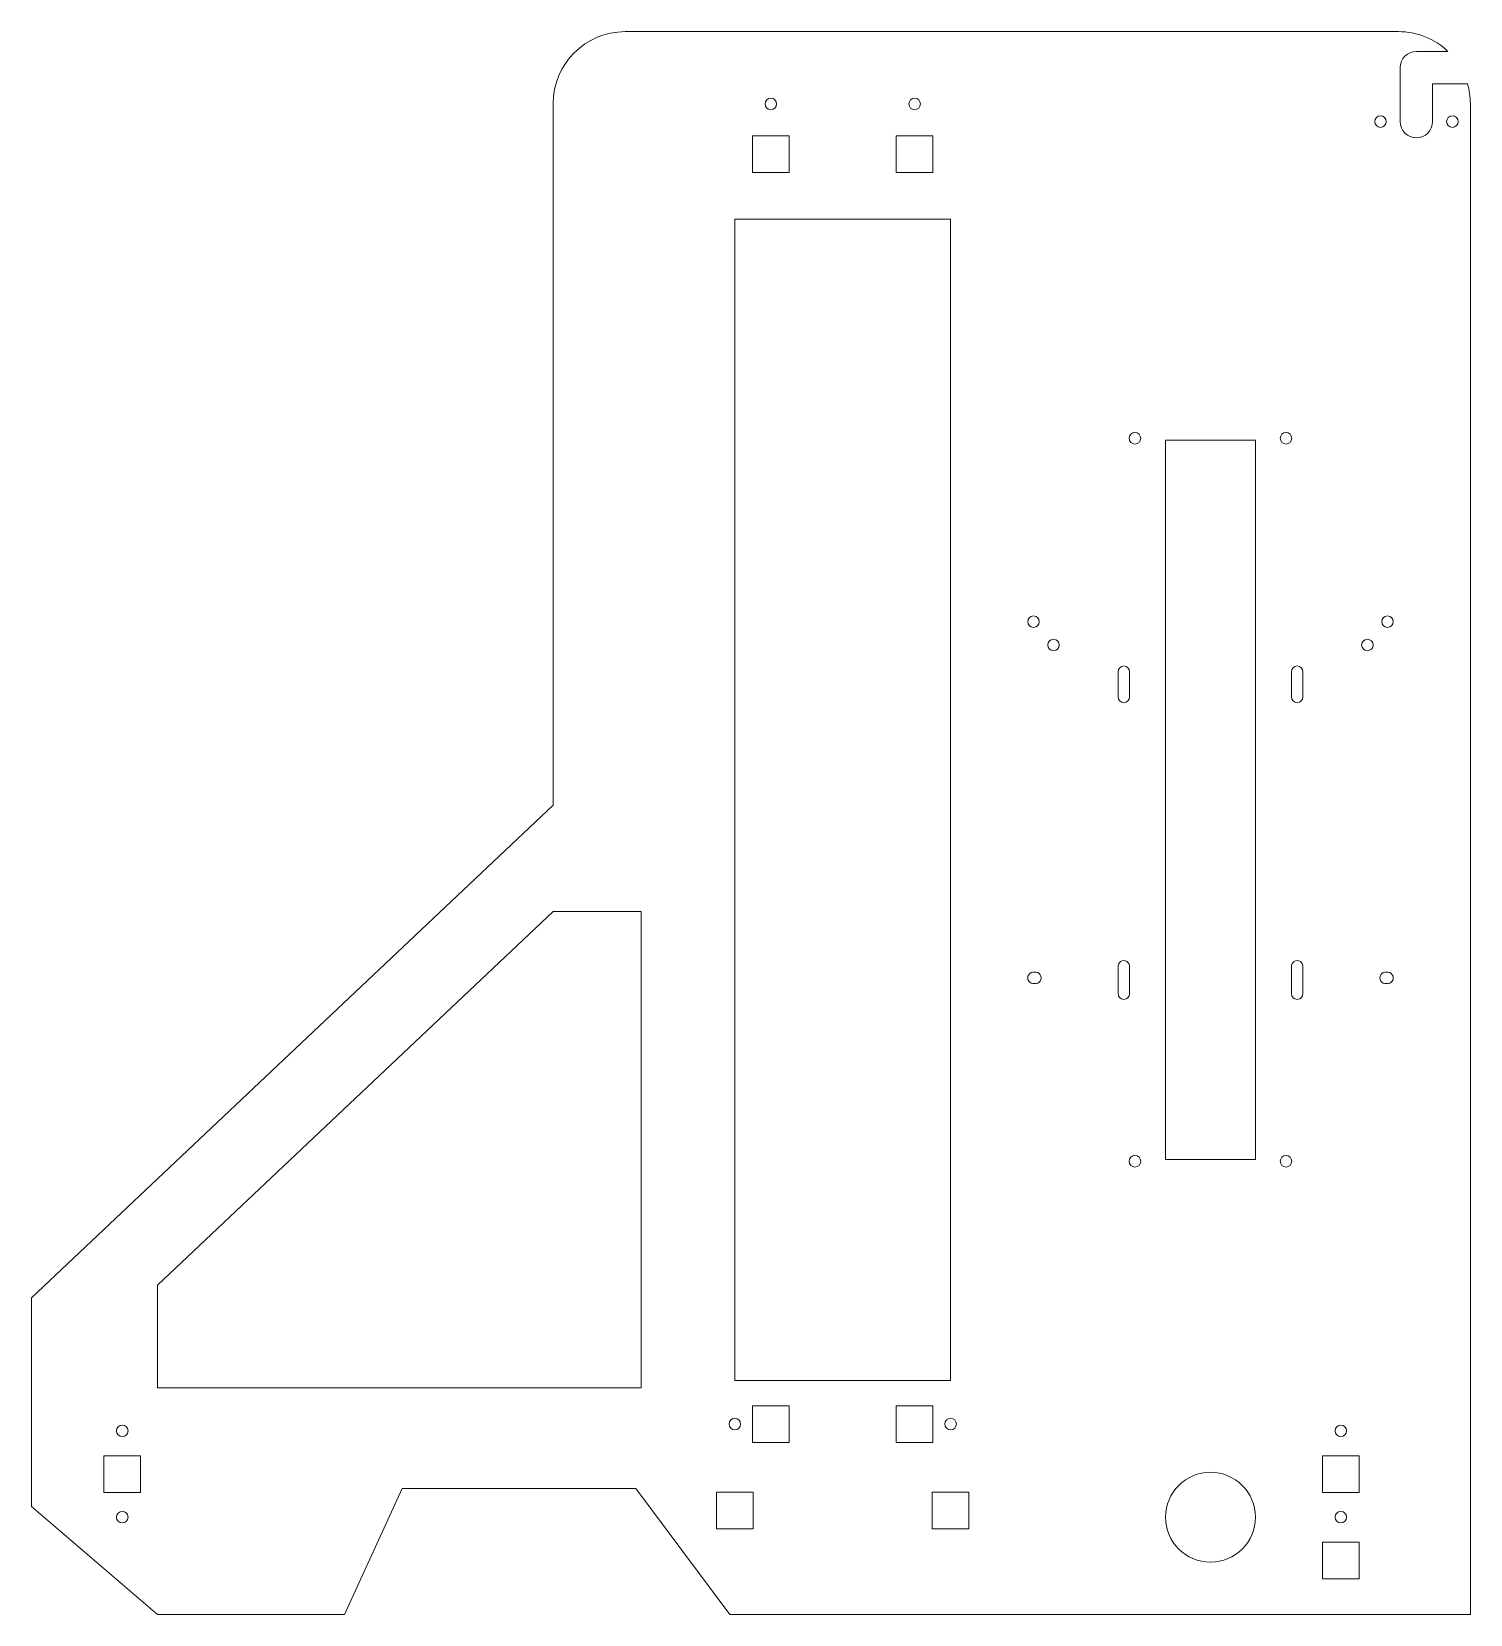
# Model space of a CAD drawing. Header units: millimetres. Extents: x -380 to 20, y -440 to 0.
import ezdxf

# ---------------------------------------------------------------- set-up
doc = ezdxf.new("R2010")
doc.units = ezdxf.units.MM

msp = doc.modelspace()

# ---------------------------------------------------------------- linework, layer by layer
at = {"color": 7, "linetype": 'Continuous', "lineweight": 15}
for p, q in [((0, 0), (-215, 0)), ((13.77, -5.5), (5, -5.5)), ((0.5, -10), (0.5, -25)), ((9.5, -25), (9.5, -14.5)), ((9.5, -14.5), (19.23, -14.5)), ((-235, -20), (-235, -215)), ((20, -440), (20, -20)), ((-179.6, -29), (-179.6, -39.2)), ((-169.4, -29), (-179.6, -29)), ((-169.4, -39.2), (-169.4, -29)), ((-139.6, -29), (-139.6, -39.2)), ((-129.4, -29), (-139.6, -29)), ((-129.4, -39.2), (-129.4, -29)), ((-179.6, -39.2), (-169.4, -39.2)), ((-139.6, -39.2), (-129.4, -39.2)), ((-184.5, -52.1), (-184.5, -375)), ((-124.5, -52.1), (-184.5, -52.1)), ((-124.5, -375), (-124.5, -52.1)), ((-64.75, -113.55), (-64.75, -313.55)), ((-39.75, -113.55), (-64.75, -113.55)), ((-39.75, -313.55), (-39.75, -113.55)), ((-77.95, -184.95), (-77.95, -177.95)), ((-74.75, -177.95), (-74.75, -184.95)), ((-29.75, -177.95), (-29.75, -184.95)), ((-26.55, -184.95), (-26.55, -177.95)), ((-235, -215), (-380, -352)), ((-235, -244.58), (-345, -348.51)), ((-210.5, -244.58), (-235, -244.58)), ((-210.5, -377), (-210.5, -244.58)), ((-77.95, -267.45), (-77.95, -260.45)), ((-74.75, -260.45), (-74.75, -267.45)), ((-29.75, -260.45), (-29.75, -267.45)), ((-26.55, -267.45), (-26.55, -260.45)), ((-64.75, -313.55), (-39.75, -313.55)), ((-380, -352), (-380, -410)), ((-345, -348.51), (-345, -377)), ((-345, -377), (-210.5, -377)), ((-184.5, -375), (-124.5, -375)), ((-179.6, -382), (-179.6, -392.2)), ((-169.4, -382), (-179.6, -382)), ((-169.4, -392.2), (-169.4, -382)), ((-139.6, -382), (-139.6, -392.2)), ((-129.4, -382), (-139.6, -382)), ((-129.4, -392.2), (-129.4, -382)), ((-359.9, -395.9), (-359.9, -406.1)), ((-349.7, -395.9), (-359.9, -395.9)), ((-349.7, -406.1), (-349.7, -395.9)), ((-179.6, -392.2), (-169.4, -392.2)), ((-139.6, -392.2), (-129.4, -392.2)), ((-21.1, -395.9), (-21.1, -406.1)), ((-10.9, -395.9), (-21.1, -395.9)), ((-10.9, -406.1), (-10.9, -395.9)), ((-359.9, -406.1), (-349.7, -406.1)), ((-293, -440), (-277, -405)), ((-277, -405), (-212, -405)), ((-212, -405), (-185.93, -440)), ((-189.6, -406), (-189.6, -416.2)), ((-179.4, -406), (-189.6, -406)), ((-179.4, -416.2), (-179.4, -406)), ((-129.6, -406), (-129.6, -416.2)), ((-119.4, -406), (-129.6, -406)), ((-119.4, -416.2), (-119.4, -406)), ((-21.1, -406.1), (-10.9, -406.1)), ((-380, -410), (-345, -440)), ((-189.6, -416.2), (-179.4, -416.2)), ((-129.6, -416.2), (-119.4, -416.2)), ((-21.1, -419.9), (-21.1, -430.1)), ((-10.9, -419.9), (-21.1, -419.9)), ((-10.9, -430.1), (-10.9, -419.9)), ((-21.1, -430.1), (-10.9, -430.1)), ((-345, -440), (-293, -440)), ((-185.93, -440), (20, -440))]:
    msp.add_line(p, q, dxfattribs=at)
for centre, radius in [((-174.5, -20.1), 1.6), ((-134.5, -20.1), 1.6), ((-5, -25), 1.6), ((15, -25), 1.6), ((-73.25, -113.05), 1.6), ((-31.25, -113.05), 1.6), ((-101.46, -164.03), 1.6), ((-3.04, -164.03), 1.6), ((-95.88, -170.51), 1.6), ((-8.62, -170.51), 1.6), ((-73.25, -314.05), 1.6), ((-31.25, -314.05), 1.6), ((-184.5, -387.1), 1.6), ((-124.5, -387.1), 1.6), ((-354.8, -389), 1.6), ((-16, -389), 1.6), ((-52.25, -413), 12.5), ((-354.8, -413), 1.6), ((-16, -413), 1.6)]:
    msp.add_circle(centre, radius, dxfattribs=at)
for centre, radius, start, end in [((-215, -20), 20, 90, 180), ((0, -20), 20, 46.4688, 90), ((5, -10), 4.5, 90, 180), ((0, -20), 20, 0, 15.962), ((5, -25), 4.5, 180, 0), ((-76.35, -177.95), 1.6, 0, 180), ((-28.15, -177.95), 1.6, 0, 180), ((-76.35, -184.95), 1.6, 180, 0), ((-28.15, -184.95), 1.6, 180, 0), ((-76.35, -259.85), 1.6, 349.1931, 190.8069), ((-28.15, -259.85), 1.6, 349.1931, 190.8069), ((-101.46, -263.06), 1.6, 80.648, 279.352), ((-100.94, -263.06), 1.6, 260.648, 99.352), ((-76.35, -260.45), 1.6, 169.1931, 180), ((-76.35, -260.45), 1.6, 0, 10.8069), ((-28.15, -260.45), 1.6, 169.1931, 180), ((-28.15, -260.45), 1.6, 0, 10.8069), ((-3.56, -263.06), 1.6, 80.648, 279.352), ((-3.04, -263.06), 1.6, 260.648, 99.352), ((-76.35, -267.45), 1.6, 180, 0), ((-28.15, -267.45), 1.6, 180, 0)]:
    msp.add_arc(centre, radius, start, end, dxfattribs=at)

doc.saveas('drawing.dxf')
